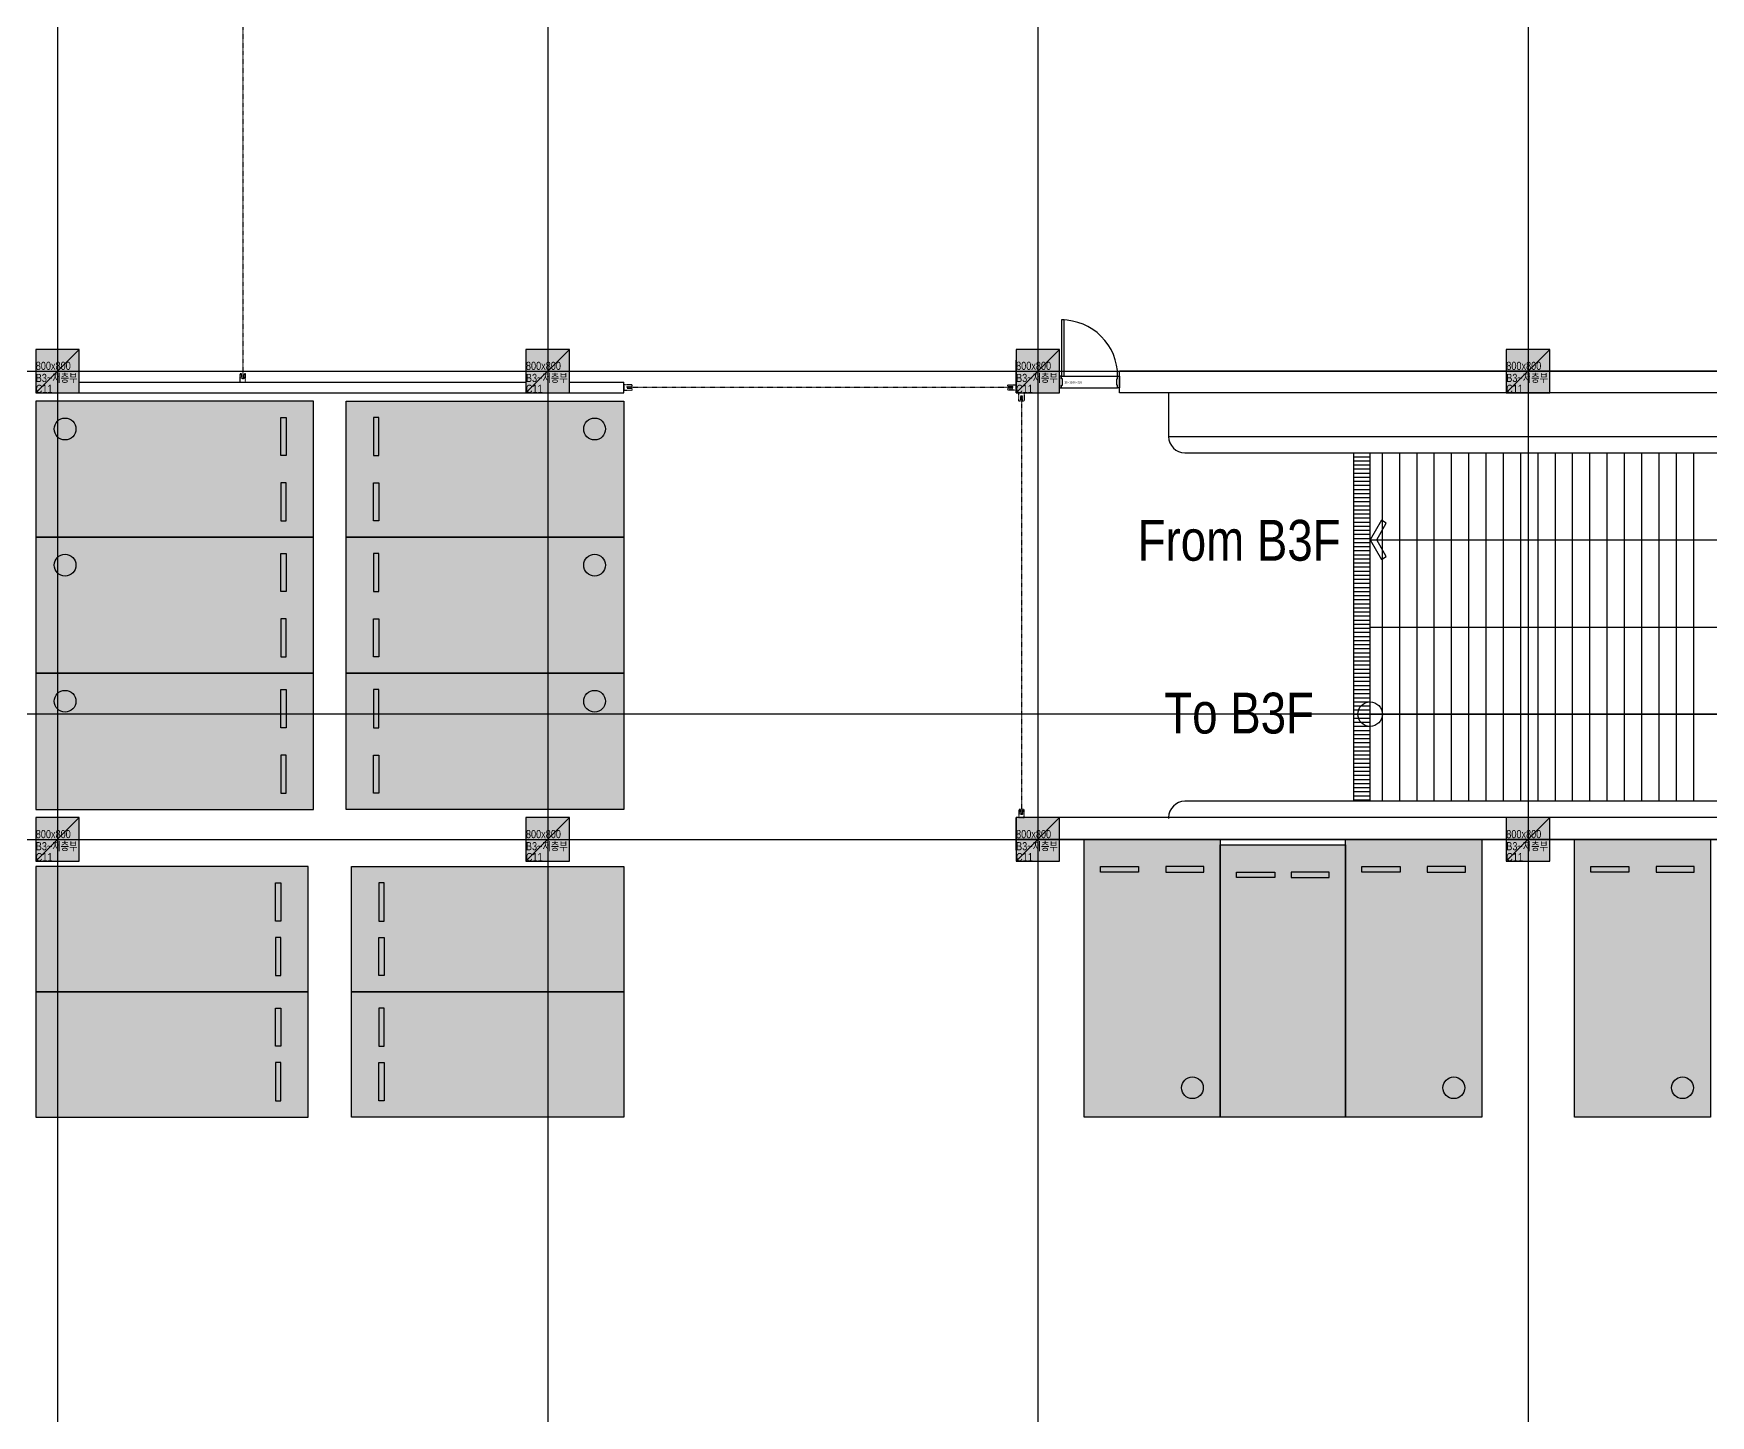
# Model space of a CAD drawing. Header units: millimetres. Extents: x -20379 to 476967, y -520228 to 220376.
# Drawn here: x 274304 to 305094, y -493600 to -468221 of the extents above; entities that cross this region are included whole.
import ezdxf
from ezdxf.enums import TextEntityAlignment as Align

# ---------------------------------------------------------------- set-up
doc = ezdxf.new("R2010")
doc.units = ezdxf.units.MM
doc.header["$MEASUREMENT"] = 0
doc.linetypes.add('$0$X-F_EXIT_B2F$0$18$0$STYLE_19', pattern=[0.83328, 0.41656, -0.41672])
doc.linetypes.add('$0$X-GRID_B3~B1$0$CENTER2', pattern=[1.125, 0.75, -0.125, 0.125, -0.125])
doc.layers.get('Defpoints').update_dxf_attribs({"color": 145, "lineweight": 9})
doc.layers.add('$0$NDC_S_HATCH MATERIAL', color=8, linetype='Continuous', lineweight=9)
for name, color, linetype in [('$0$X-COL-B2$0$A-254', 254, 'Continuous'), ('$0$X-COL-B2$0$A-COL', 2, 'Continuous'), ('$0$X-COL-B2$0$A-CON', 2, 'Continuous'), ('$0$X-COL-B2$0$A-DOOR', 4, 'Continuous'), ('$0$X-COL-B2$0$A-DOORF', 9, 'Continuous'), ('$0$X-COL-B2$0$A-ELE4', 8, 'Continuous'), ('$0$X-F_EXIT_B2F$0$A-SHUTTER', 4, 'Continuous'), ('$0$X-GRID_B3~B1$0$A-CEN1', 1, '$0$X-GRID_B3~B1$0$CENTER2'), ('$0$X-INT-B2$0$A-252', 252, 'Continuous'), ('$0$X-INT-B2$0$A-ELE4', 8, 'Continuous'), ('$0$X-INT-B2$0$A-PARK', 5, 'Continuous'), ('$0$X-INT-B2$0$A-PARK(\\M+3C8AE\\M+3C0E5)', 5, 'Continuous'), ('$0$X-INT-B2$0$A-SYM', 7, 'Continuous'), ('$0$X-INT-B2$0$A-WALB', 3, 'Continuous')]:
    doc.layers.add(name, color=color, linetype=linetype)
doc.styles.add('$0$X-COL-B2$0$Hrtext', font='arial.ttf', dxfattribs={"width": 0.8})
doc.styles.add('$0$X-COL-B2$0$X-PLAN$0$Standard', font='')
doc.styles.add('$0$X-GRID_B3~B1$0$Heerim', font='', dxfattribs={"width": 0.8})
doc.styles.add('$0$X-INT-B2$0$Hrtext', font='arial.ttf', dxfattribs={"width": 0.8})
doc.styles.get('$0$X-COL-B2$0$X-PLAN$0$Standard').set_extended_font_data('DotumChe')
doc.styles.get('$0$X-GRID_B3~B1$0$Heerim').set_extended_font_data('Dotum')

# ---------------------------------------------------------------- blocks, each defined once
blk = doc.blocks.new('$0$258')
at = {"layer": '$0$X-COL-B2$0$A-254'}
h = blk.add_hatch(color=256, dxfattribs=at)
h.dxf.hatch_style = 1
h.paths.add_polyline_path([(373447, -160731), (372647, -160731), (372647, -161531), (373447, -161531)])
h = blk.add_hatch(color=256, dxfattribs=at)
h.dxf.hatch_style = 1
h.paths.add_polyline_path([(382447, -160731), (381647, -160731), (381647, -161531), (382447, -161531)])
h = blk.add_hatch(color=256, dxfattribs=at)
h.dxf.hatch_style = 1
h.paths.add_polyline_path([(391447, -160731), (390647, -160731), (390647, -161531), (391447, -161531)])
h = blk.add_hatch(color=256, dxfattribs=at)
h.dxf.hatch_style = 1
h.paths.add_polyline_path([(400447, -160731), (399647, -160731), (399647, -161531), (400447, -161531)])
h = blk.add_hatch(color=256, dxfattribs=at)
h.dxf.hatch_style = 1
h.paths.add_polyline_path([(373447, -169331), (372647, -169331), (372647, -170131), (373447, -170131)])
h = blk.add_hatch(color=256, dxfattribs=at)
h.dxf.hatch_style = 1
h.paths.add_polyline_path([(382447, -169331), (381647, -169331), (381647, -170131), (382447, -170131)])
h = blk.add_hatch(color=256, dxfattribs=at)
h.dxf.hatch_style = 1
h.paths.add_polyline_path([(391447, -169331), (390647, -169331), (390647, -170131), (391447, -170131)])
h = blk.add_hatch(color=256, dxfattribs=at)
h.dxf.hatch_style = 1
h.paths.add_polyline_path([(400447, -169331), (399647, -169331), (399647, -170131), (400447, -170131)])
at = {"layer": '$0$X-INT-B2$0$A-PARK'}
h = blk.add_hatch(color=254, dxfattribs=at)
h.dxf.hatch_style = 1
h.paths.add_polyline_path([(396697, -169831), (396697, -174831), (394397, -174831), (394397, -169831)])
h = blk.add_hatch(color=254, dxfattribs=at)
h.dxf.hatch_style = 1
h.paths.add_polyline_path([(377647, -170231), (372647, -170231), (372647, -172531), (377647, -172531)])
h = blk.add_hatch(color=254, dxfattribs=at)
h.dxf.hatch_style = 1
h.paths.add_polyline_path([(378447, -170231), (383447, -170231), (383447, -172531), (378447, -172531)])
h = blk.add_hatch(color=254, dxfattribs=at)
h.dxf.hatch_style = 1
h.paths.add_polyline_path([(377647, -172531), (372647, -172531), (372647, -174831), (377647, -174831)])
h = blk.add_hatch(color=254, dxfattribs=at)
h.dxf.hatch_style = 1
h.paths.add_polyline_path([(378447, -172531), (383447, -172531), (383447, -174831), (378447, -174831)])
at = {"layer": '$0$X-INT-B2$0$A-PARK(\\M+3C8AE\\M+3C0E5)'}
h = blk.add_hatch(color=251, dxfattribs=at)
h.dxf.hatch_style = 1
edge = h.paths.add_edge_path()
edge.add_arc((373185, -162194), 200, 0, 360)
h = blk.add_hatch(color=251, dxfattribs=at)
h.dxf.hatch_style = 1
edge = h.paths.add_edge_path()
edge.add_arc((382908, -162194), 200, 0, 360)
h = blk.add_hatch(color=251, dxfattribs=at)
h.dxf.hatch_style = 1
edge = h.paths.add_edge_path()
edge.add_arc((373185, -164694), 200, 0, 360)
h = blk.add_hatch(color=251, dxfattribs=at)
h.dxf.hatch_style = 1
edge = h.paths.add_edge_path()
edge.add_arc((382908, -164694), 200, 0, 360)
h = blk.add_hatch(color=251, dxfattribs=at)
h.dxf.hatch_style = 1
edge = h.paths.add_edge_path()
edge.add_arc((373185, -167194), 200, 0, 360)
h = blk.add_hatch(color=251, dxfattribs=at)
h.dxf.hatch_style = 1
edge = h.paths.add_edge_path()
edge.add_arc((382908, -167194), 200, 0, 360)
h = blk.add_hatch(color=251, dxfattribs=at)
h.dxf.hatch_style = 1
edge = h.paths.add_edge_path()
edge.add_arc((393884, -174292), 200, 0, 360)
h = blk.add_hatch(color=251, dxfattribs=at)
h.dxf.hatch_style = 1
edge = h.paths.add_edge_path()
edge.add_arc((398684, -174292), 200, 0, 360)
h = blk.add_hatch(color=251, dxfattribs=at)
h.dxf.hatch_style = 1
edge = h.paths.add_edge_path()
edge.add_arc((402884, -174292), 200, 0, 360)
h = blk.add_hatch(color=254)
h.dxf.hatch_style = 1
h.paths.add_polyline_path([(377747, -161681), (372647, -161681), (372647, -164181), (377747, -164181)])
h = blk.add_hatch(color=254)
h.dxf.hatch_style = 1
h.paths.add_polyline_path([(378347, -161681), (383447, -161681), (383447, -164181), (378347, -164181)])
h = blk.add_hatch(color=254)
h.dxf.hatch_style = 1
h.paths.add_polyline_path([(377747, -164181), (372647, -164181), (372647, -166681), (377747, -166681)])
h = blk.add_hatch(color=254)
h.dxf.hatch_style = 1
h.paths.add_polyline_path([(378347, -164181), (383447, -164181), (383447, -166681), (378347, -166681)])
h = blk.add_hatch(color=254)
h.dxf.hatch_style = 1
h.paths.add_polyline_path([(377747, -166681), (372647, -166681), (372647, -169181), (377747, -169181)])
h = blk.add_hatch(color=254)
h.dxf.hatch_style = 1
h.paths.add_polyline_path([(378347, -166681), (383447, -166681), (383447, -169181), (378347, -169181)])
h = blk.add_hatch(color=254)
h.dxf.hatch_style = 1
h.paths.add_polyline_path([(394397, -169731), (394397, -174831), (391897, -174831), (391897, -169731)])
h = blk.add_hatch(color=254)
h.dxf.hatch_style = 1
h.paths.add_polyline_path([(399197, -169731), (399197, -174831), (396697, -174831), (396697, -169731)])
h = blk.add_hatch(color=254)
h.dxf.hatch_style = 1
h.paths.add_polyline_path([(403397, -169731), (403397, -174831), (400897, -174831), (400897, -169731)])
at = {"layer": '$0$X-COL-B2$0$A-COL'}
for p, q in [((373447, -160731), (372647, -160731)), ((372647, -160731), (372647, -161531)), ((373447, -161531), (373447, -160731)), ((382447, -160731), (381647, -160731)), ((381647, -160731), (381647, -161531)), ((382447, -161531), (382447, -160731)), ((391447, -160731), (390647, -160731)), ((390647, -160731), (390647, -161531)), ((391447, -161531), (391447, -160731)), ((400447, -160731), (399647, -160731)), ((399647, -160731), (399647, -161531)), ((400447, -161531), (400447, -160731)), ((372647, -161531), (373447, -161531)), ((381647, -161531), (382447, -161531)), ((390647, -161531), (391447, -161531)), ((399647, -161531), (400447, -161531)), ((373447, -169331), (372647, -169331)), ((372647, -169331), (372647, -170131)), ((373447, -170131), (373447, -169331)), ((382447, -169331), (381647, -169331)), ((381647, -169331), (381647, -170131)), ((382447, -170131), (382447, -169331)), ((391447, -169331), (390647, -169331)), ((390647, -169331), (390647, -170131)), ((391447, -170131), (391447, -169331)), ((400447, -169331), (399647, -169331)), ((399647, -169331), (399647, -170131)), ((400447, -170131), (400447, -169331)), ((372647, -170131), (373447, -170131)), ((381647, -170131), (382447, -170131)), ((390647, -170131), (391447, -170131)), ((399647, -170131), (400447, -170131))]:
    blk.add_line(p, q, dxfattribs=at)
at = {"layer": '$0$X-COL-B2$0$A-CON'}
for p, q in [((390647, -161531), (390647, -160931)), ((390647, -169931), (390647, -169331))]:
    blk.add_line(p, q, dxfattribs=at)
at = {"layer": '$0$X-COL-B2$0$A-CON', "ltscale": 10}
for p, q in [((423847, -161131), (392547, -161131)), ((392547, -161531), (392547, -161131)), ((423847, -161531), (392547, -161531)), ((424947, -169331), (390647, -169331)), ((424947, -169731), (390647, -169731))]:
    blk.add_line(p, q, dxfattribs=at)
at = {"layer": '$0$X-COL-B2$0$A-DOOR'}
for p, q in [((391527, -160191), (391482, -160191)), ((391482, -160191), (391482, -161221)), ((391527, -161221), (391527, -160191)), ((391482, -161221), (391447, -161221)), ((391447, -161221), (391447, -161441)), ((391482, -161221), (391527, -161221)), ((391482, -161271), (391482, -161221)), ((391497, -161271), (391482, -161271)), ((391497, -161391), (391497, -161271)), ((392497, -161391), (392497, -161271)), ((392497, -161271), (392512, -161271)), ((392512, -161271), (392512, -161221)), ((392512, -161221), (392547, -161221)), ((392547, -161221), (392547, -161441)), ((391447, -161441), (391482, -161441)), ((391482, -161441), (391482, -161391)), ((391482, -161391), (391497, -161391)), ((392512, -161391), (392497, -161391)), ((392512, -161441), (392512, -161391)), ((392547, -161441), (392512, -161441))]:
    blk.add_line(p, q, dxfattribs=at)
at = {"layer": '$0$X-COL-B2$0$A-DOORF'}
blk.add_arc((391482, -161221), 1030, 359.9893, 90.0107, dxfattribs=at)
at = {"layer": '$0$X-COL-B2$0$A-ELE4'}
for p, q in [((391482, -161221), (392512, -161221)), ((391482, -161441), (392512, -161441))]:
    blk.add_line(p, q, dxfattribs=at)
at = {"layer": '$0$X-F_EXIT_B2F$0$A-SHUTTER', "linetype": '$0$X-F_EXIT_B2F$0$18$0$STYLE_19'}
for p, q in [((376447, -151691), (376447, -161271)), ((376427, -161181), (376397, -161181)), ((376397, -161181), (376397, -161331)), ((376397, -161331), (376497, -161331)), ((376427, -161271), (376427, -161181)), ((376467, -161271), (376427, -161271)), ((376467, -161181), (376467, -161271)), ((376497, -161181), (376467, -161181)), ((376497, -161331), (376497, -161181)), ((383597, -161381), (383447, -161381)), ((383447, -161381), (383447, -161481)), ((383447, -161481), (383597, -161481)), ((383507, -161451), (383507, -161411)), ((383507, -161411), (383597, -161411)), ((390587, -161431), (383507, -161431)), ((383597, -161451), (383507, -161451)), ((383597, -161411), (383597, -161381)), ((383597, -161481), (383597, -161451)), ((390497, -161411), (390497, -161381)), ((390497, -161381), (390647, -161381)), ((390587, -161411), (390497, -161411)), ((390497, -161451), (390587, -161451)), ((390497, -161481), (390497, -161451)), ((390647, -161481), (390497, -161481)), ((390587, -161451), (390587, -161411)), ((390647, -161381), (390647, -161481)), ((390697, -161681), (390697, -161531)), ((390697, -161531), (390797, -161531)), ((390767, -161591), (390727, -161591)), ((390727, -161591), (390727, -161681)), ((390747, -161591), (390747, -169271)), ((390767, -161681), (390767, -161591)), ((390797, -161531), (390797, -161681)), ((390727, -161681), (390697, -161681)), ((390797, -161681), (390767, -161681)), ((390727, -169181), (390697, -169181)), ((390697, -169181), (390697, -169331)), ((390697, -169331), (390797, -169331)), ((390727, -169271), (390727, -169181)), ((390767, -169271), (390727, -169271)), ((390767, -169181), (390767, -169271)), ((390797, -169181), (390767, -169181)), ((390797, -169331), (390797, -169181))]:
    blk.add_line(p, q, dxfattribs=at)
at = {"layer": '$0$X-GRID_B3~B1$0$A-CEN1', "ltscale": 10}
for p, q in [((373047, -71986), (373047, -206938)), ((382047, -71986), (382047, -206938)), ((391047, -71986), (391047, -206938)), ((400047, -71986), (400047, -206938)), ((324908, -161131), (442147, -161131)), ((565437, -167431), (324908, -167431)), ((324908, -169731), (442147, -169731))]:
    blk.add_line(p, q, dxfattribs=at)
at = {"layer": '$0$X-INT-B2$0$A-252', "linetype": 'Continuous'}
for p, q in [((397368, -162631), (397368, -169031)), ((397685, -162631), (397685, -169031)), ((398003, -162631), (398003, -169031)), ((398320, -162631), (398320, -169031)), ((398638, -162631), (398638, -169031)), ((398955, -162631), (398955, -169031)), ((399273, -162631), (399273, -169031)), ((399590, -162631), (399590, -169031)), ((399908, -162631), (399908, -169031)), ((400225, -162631), (400225, -169031)), ((400543, -162631), (400543, -169031)), ((400860, -162631), (400860, -169031)), ((401178, -162631), (401178, -169031)), ((401495, -162631), (401495, -169031)), ((401813, -162631), (401813, -169031)), ((402130, -162631), (402130, -169031)), ((402448, -162631), (402448, -169031)), ((402765, -162631), (402765, -169031)), ((403083, -162631), (403083, -169031))]:
    blk.add_line(p, q, dxfattribs=at)
at = {"layer": '$0$X-INT-B2$0$A-ELE4'}
for p, q in [((393447, -161531), (393447, -162331)), ((393447, -162331), (393447, -162331)), ((393447, -162331), (421247, -162331)), ((393747, -162631), (420947, -162631)), ((396847, -169031), (396847, -162631)), ((397147, -169031), (397147, -162631)), ((397147, -165831), (420647, -165831)), ((420947, -169031), (393747, -169031)), ((393447, -169331), (393447, -169346))]:
    blk.add_line(p, q, dxfattribs=at)
at = {"layer": '$0$X-INT-B2$0$A-ELE4', "linetype": 'Continuous'}
for p, q in [((396847, -162703), (397147, -162703)), ((396847, -162778), (397147, -162778)), ((396847, -162853), (397147, -162853)), ((396847, -162928), (397147, -162928)), ((396847, -163003), (397147, -163003)), ((396847, -163078), (397147, -163078)), ((396847, -163153), (397147, -163153)), ((396847, -163228), (397147, -163228)), ((396847, -163303), (397147, -163303)), ((396847, -163378), (397147, -163378)), ((396847, -163453), (397147, -163453)), ((396847, -163528), (397147, -163528)), ((396847, -163603), (397147, -163603)), ((396847, -163678), (397147, -163678)), ((396847, -163753), (397147, -163753)), ((396847, -163828), (397147, -163828)), ((396847, -163903), (397147, -163903)), ((396847, -163978), (397147, -163978)), ((396847, -164053), (397147, -164053)), ((396847, -164128), (397147, -164128)), ((396847, -164203), (397147, -164203)), ((396847, -164278), (397147, -164278)), ((396847, -164353), (397147, -164353)), ((396847, -164428), (397147, -164428)), ((396847, -164503), (397147, -164503)), ((396847, -164578), (397147, -164578)), ((396847, -164653), (397147, -164653)), ((396847, -164728), (397147, -164728)), ((396847, -164803), (397147, -164803)), ((396847, -164878), (397147, -164878)), ((396847, -164953), (397147, -164953)), ((396847, -165028), (397147, -165028)), ((396847, -165103), (397147, -165103)), ((396847, -165178), (397147, -165178)), ((396847, -165253), (397147, -165253)), ((396847, -165328), (397147, -165328)), ((396847, -165403), (397147, -165403)), ((396847, -165478), (397147, -165478)), ((396847, -165553), (397147, -165553)), ((396847, -165628), (397147, -165628)), ((396847, -165703), (397147, -165703)), ((396847, -165778), (397147, -165778)), ((396847, -165853), (397147, -165853)), ((396847, -165928), (397147, -165928)), ((396847, -166003), (397147, -166003)), ((396847, -166078), (397147, -166078)), ((396847, -166153), (397147, -166153)), ((396847, -166228), (397147, -166228)), ((396847, -166303), (397147, -166303)), ((396847, -166378), (397147, -166378)), ((396847, -166453), (397147, -166453)), ((396847, -166528), (397147, -166528)), ((396847, -166603), (397147, -166603)), ((396847, -166678), (397147, -166678)), ((396847, -166753), (397147, -166753)), ((396847, -166828), (397147, -166828)), ((396847, -166903), (397147, -166903)), ((396847, -166978), (397147, -166978)), ((396847, -167053), (397147, -167053)), ((396847, -167128), (397147, -167128)), ((396847, -167203), (397147, -167203)), ((396847, -167278), (397147, -167278)), ((396847, -167353), (397147, -167353)), ((396847, -167428), (397147, -167428)), ((396847, -167503), (397147, -167503)), ((396847, -167578), (397147, -167578)), ((396847, -167653), (397147, -167653)), ((396847, -167728), (397147, -167728)), ((396847, -167803), (397147, -167803)), ((396847, -167878), (397147, -167878)), ((396847, -167953), (397147, -167953)), ((396847, -168028), (397147, -168028)), ((396847, -168103), (397147, -168103)), ((396847, -168178), (397147, -168178)), ((396847, -168253), (397147, -168253)), ((396847, -168328), (397147, -168328)), ((396847, -168403), (397147, -168403)), ((396847, -168478), (397147, -168478)), ((396847, -168553), (397147, -168553)), ((396847, -168628), (397147, -168628)), ((396847, -168703), (397147, -168703)), ((396847, -168778), (397147, -168778)), ((396847, -168853), (397147, -168853)), ((396847, -168928), (397147, -168928)), ((396847, -169003), (397147, -169003))]:
    blk.add_line(p, q, dxfattribs=at)
at = {"layer": '$0$X-INT-B2$0$A-ELE4'}
for centre, start, end in [((393747, -162331), 180, 270), ((393747, -169331), 90, 180)]:
    blk.add_arc(centre, 300, start, end, dxfattribs=at)
at = {"layer": '$0$X-INT-B2$0$A-PARK'}
for p, q in [((394397, -174831), (394397, -169831)), ((394397, -169831), (396697, -169831)), ((396697, -169831), (396697, -174831)), ((377647, -170231), (372647, -170231)), ((372647, -170231), (372647, -172531)), ((377647, -172531), (377647, -170231)), ((378447, -170231), (383447, -170231)), ((378447, -172531), (378447, -170231)), ((383447, -170231), (383447, -172531)), ((377047, -171231), (377047, -170531)), ((377047, -170531), (377147, -170531)), ((377147, -170531), (377147, -171231)), ((379047, -170531), (378947, -170531)), ((378947, -170531), (378947, -171231)), ((379047, -171231), (379047, -170531)), ((394697, -170431), (394697, -170331)), ((394697, -170331), (395397, -170331)), ((395397, -170431), (394697, -170431)), ((395397, -170331), (395397, -170431)), ((395697, -170331), (395697, -170431)), ((396397, -170331), (395697, -170331)), ((395697, -170431), (396397, -170431)), ((396397, -170431), (396397, -170331)), ((377147, -171231), (377047, -171231)), ((378947, -171231), (379047, -171231)), ((377147, -171531), (377047, -171531)), ((377047, -171531), (377047, -172231)), ((377147, -172231), (377147, -171531)), ((378947, -171531), (379047, -171531)), ((378947, -172231), (378947, -171531)), ((379047, -171531), (379047, -172231)), ((377047, -172231), (377147, -172231)), ((379047, -172231), (378947, -172231)), ((372647, -172531), (377647, -172531)), ((377647, -172531), (372647, -172531)), ((372647, -172531), (372647, -174831)), ((377647, -174831), (377647, -172531)), ((383447, -172531), (378447, -172531)), ((378447, -172531), (383447, -172531)), ((378447, -174831), (378447, -172531)), ((383447, -172531), (383447, -174831)), ((377047, -173531), (377047, -172831)), ((377047, -172831), (377147, -172831)), ((377147, -172831), (377147, -173531)), ((379047, -172831), (378947, -172831)), ((378947, -172831), (378947, -173531)), ((379047, -173531), (379047, -172831)), ((377147, -173531), (377047, -173531)), ((378947, -173531), (379047, -173531)), ((377147, -173831), (377047, -173831)), ((377047, -173831), (377047, -174531)), ((377147, -174531), (377147, -173831)), ((378947, -173831), (379047, -173831)), ((378947, -174531), (378947, -173831)), ((379047, -173831), (379047, -174531)), ((377047, -174531), (377147, -174531)), ((379047, -174531), (378947, -174531)), ((372647, -174831), (377647, -174831)), ((383447, -174831), (378447, -174831)), ((396697, -174831), (394397, -174831))]:
    blk.add_line(p, q, dxfattribs=at)
at = {"layer": '$0$X-INT-B2$0$A-PARK(\\M+3C8AE\\M+3C0E5)'}
for p, q in [((377747, -161681), (372647, -161681)), ((372647, -161681), (372647, -164181)), ((377747, -164181), (377747, -161681)), ((378347, -161681), (383447, -161681)), ((378347, -164181), (378347, -161681)), ((383447, -161681), (383447, -164181)), ((377147, -162681), (377147, -161981)), ((377147, -161981), (377247, -161981)), ((377247, -161981), (377247, -162681)), ((378947, -161981), (378847, -161981)), ((378847, -161981), (378847, -162681)), ((378947, -162681), (378947, -161981)), ((377247, -162681), (377147, -162681)), ((378847, -162681), (378947, -162681)), ((377247, -163181), (377147, -163181)), ((377147, -163181), (377147, -163881)), ((377247, -163881), (377247, -163181)), ((378847, -163181), (378947, -163181)), ((378847, -163881), (378847, -163181)), ((378947, -163181), (378947, -163881)), ((377147, -163881), (377247, -163881)), ((378947, -163881), (378847, -163881)), ((377747, -164181), (372647, -164181)), ((372647, -164181), (372647, -166681)), ((372647, -164181), (377747, -164181)), ((377747, -166681), (377747, -164181)), ((378347, -164181), (383447, -164181)), ((378347, -166681), (378347, -164181)), ((383447, -164181), (378347, -164181)), ((383447, -164181), (383447, -166681)), ((377147, -165181), (377147, -164481)), ((377147, -164481), (377247, -164481)), ((377247, -164481), (377247, -165181)), ((378947, -164481), (378847, -164481)), ((378847, -164481), (378847, -165181)), ((378947, -165181), (378947, -164481)), ((377247, -165181), (377147, -165181)), ((378847, -165181), (378947, -165181)), ((377247, -165681), (377147, -165681)), ((377147, -165681), (377147, -166381)), ((377247, -166381), (377247, -165681)), ((378847, -165681), (378947, -165681)), ((378847, -166381), (378847, -165681)), ((378947, -165681), (378947, -166381)), ((377147, -166381), (377247, -166381)), ((378947, -166381), (378847, -166381)), ((372647, -166681), (377747, -166681)), ((377747, -166681), (372647, -166681)), ((372647, -166681), (372647, -169181)), ((377747, -169181), (377747, -166681)), ((383447, -166681), (378347, -166681)), ((378347, -166681), (383447, -166681)), ((378347, -169181), (378347, -166681)), ((383447, -166681), (383447, -169181)), ((377147, -167681), (377147, -166981)), ((377147, -166981), (377247, -166981)), ((377247, -166981), (377247, -167681)), ((378947, -166981), (378847, -166981)), ((378847, -166981), (378847, -167681)), ((378947, -167681), (378947, -166981)), ((377247, -167681), (377147, -167681)), ((378847, -167681), (378947, -167681)), ((377247, -168181), (377147, -168181)), ((377147, -168181), (377147, -168881)), ((377247, -168881), (377247, -168181)), ((378847, -168181), (378947, -168181)), ((378847, -168881), (378847, -168181)), ((378947, -168181), (378947, -168881)), ((377147, -168881), (377247, -168881)), ((378947, -168881), (378847, -168881)), ((372647, -169181), (377747, -169181)), ((383447, -169181), (378347, -169181)), ((391897, -174831), (391897, -169731)), ((391897, -169731), (394397, -169731)), ((394397, -169731), (394397, -174831)), ((396697, -174831), (396697, -169731)), ((396697, -169731), (399197, -169731)), ((399197, -169731), (399197, -174831)), ((400897, -174831), (400897, -169731)), ((400897, -169731), (403397, -169731)), ((403397, -169731), (403397, -174831)), ((392197, -170331), (392197, -170231)), ((392197, -170231), (392897, -170231)), ((392897, -170231), (392897, -170331)), ((393397, -170231), (393397, -170331)), ((394097, -170231), (393397, -170231)), ((394097, -170331), (394097, -170231)), ((396997, -170331), (396997, -170231)), ((396997, -170231), (397697, -170231)), ((397697, -170231), (397697, -170331)), ((398197, -170231), (398197, -170331)), ((398897, -170231), (398197, -170231)), ((398897, -170331), (398897, -170231)), ((401197, -170331), (401197, -170231)), ((401197, -170231), (401897, -170231)), ((401897, -170231), (401897, -170331)), ((402397, -170231), (402397, -170331)), ((403097, -170231), (402397, -170231)), ((403097, -170331), (403097, -170231)), ((392897, -170331), (392197, -170331)), ((393397, -170331), (394097, -170331)), ((397697, -170331), (396997, -170331)), ((398197, -170331), (398897, -170331)), ((401897, -170331), (401197, -170331)), ((402397, -170331), (403097, -170331)), ((394397, -174831), (391897, -174831)), ((399197, -174831), (396697, -174831)), ((403397, -174831), (400897, -174831))]:
    blk.add_line(p, q, dxfattribs=at)
for centre in [(373185, -162194), (382908, -162194), (373185, -164694), (382908, -164694), (373185, -167194), (382908, -167194), (393884, -174292), (398684, -174292), (402884, -174292)]:
    blk.add_circle(centre, 200, dxfattribs=at)
at = {"layer": '$0$X-INT-B2$0$A-SYM'}
for p, q in [((397354, -163870), (397147, -164231)), ((397268, -164231), (397445, -163922)), ((397445, -163922), (397354, -163870)), ((397147, -164231), (397354, -164591)), ((397147, -164231), (420647, -164231)), ((397445, -164538), (397268, -164231)), ((397354, -164591), (397445, -164538)), ((397147, -167431), (420647, -167431))]:
    blk.add_line(p, q, dxfattribs=at)
blk.add_circle((397147, -167431), 225, dxfattribs=at)
at = {"layer": '$0$X-INT-B2$0$A-WALB', "ltscale": 10}
for p, q in [((373447, -161331), (381647, -161331)), ((382447, -161331), (383447, -161331)), ((383447, -161531), (383447, -161331)), ((373447, -161531), (381647, -161531)), ((382447, -161531), (383447, -161531))]:
    blk.add_line(p, q, dxfattribs=at)
at = {"layer": 'Defpoints'}
for p, q in [((373447, -160731), (372647, -161531)), ((382447, -160731), (381647, -161531)), ((391447, -160731), (390647, -161531)), ((400447, -160731), (399647, -161531)), ((373447, -169331), (372647, -170131)), ((382447, -169331), (381647, -170131)), ((391447, -169331), (390647, -170131)), ((400447, -169331), (399647, -170131))]:
    blk.add_line(p, q, dxfattribs=at)
at = {"style": '$0$X-GRID_B3~B1$0$Heerim', "width": 0.8}
for p in [(336345, -75064), (371545, -75064), (419545, -75064), (470745, -75064), (553745, -75064)]:
    blk.add_attdef('NO', text='', height=1000, dxfattribs=at).set_placement(p, align=Align.MIDDLE_CENTER)
for p in [(573015, -105332), (573015, -115032), (573015, -121932), (573015, -130632), (573015, -139932)]:
    blk.add_attdef('NO', text='', height=1000, rotation=90, dxfattribs=at).set_placement(p, align=Align.MIDDLE_CENTER)
at = {"layer": 'Defpoints', "style": '$0$X-COL-B2$0$Hrtext', "width": 0.8}
for s, p in [('800x800', (372647, -161109)), ('800x800', (381647, -161109)), ('800x800', (390647, -161109)), ('800x800', (399647, -161109)), ('B3~저층부', (372647, -161331)), ('B3~저층부', (381647, -161331)), ('B3~저층부', (390647, -161331)), ('B3~저층부', (399647, -161331)), ('800x800', (372647, -169709)), ('800x800', (381647, -169709)), ('800x800', (390647, -169709)), ('800x800', (399647, -169709)), ('B3~저층부', (372647, -169931)), ('B3~저층부', (381647, -169931)), ('B3~저층부', (390647, -169931)), ('B3~저층부', (399647, -169931))]:
    blk.add_text(s, height=150, dxfattribs=at).set_placement(p)
at = {"layer": 'Defpoints', "linetype": 'Continuous', "style": '$0$X-COL-B2$0$X-PLAN$0$Standard', "text_generation_flag": 6}
blk.add_text('SD-1100-220', height=37.5, rotation=180, dxfattribs=at).set_placement((391698, -161337), align=Align.MIDDLE)
at = {"layer": 'Defpoints', "color": 6, "style": '$0$X-COL-B2$0$Hrtext', "width": 0.8}
for p in [(372647, -161531), (381647, -161531), (390647, -161531), (399647, -161531), (372647, -170131), (381647, -170131), (390647, -170131), (399647, -170131)]:
    blk.add_text('C11', height=150, dxfattribs=at).set_placement(p)
at = {"layer": 'Defpoints', "style": '$0$X-INT-B2$0$Hrtext', "width": 0.8}
for s, p in [('From B3F', (394742, -164238)), ('To B3F', (394742, -167411))]:
    blk.add_text(s, height=750, dxfattribs=at).set_placement(p, align=Align.MIDDLE_CENTER)

msp = doc.modelspace()

# ---------------------------------------------------------------- block references
at = {"layer": '$0$NDC_S_HATCH MATERIAL'}
msp.add_blockref('$0$258', (-98302, -313290), dxfattribs=at)

doc.saveas('drawing.dxf')
